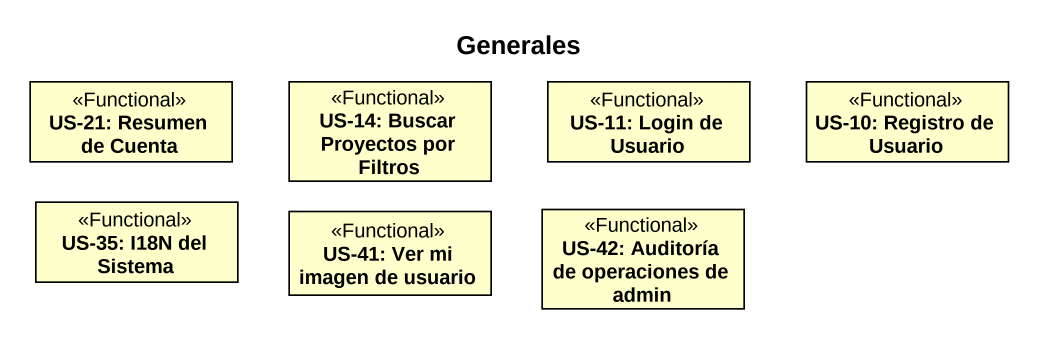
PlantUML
@startuml
title Generales
hide circle
hide empty members
class "US-21: Resumen de Cuenta" as US_21_Resumen_de_Cuenta <<Functional>>
class "US-14: Buscar Proyectos por Filtros" as US_14_Buscar_Proyectos_por <<Functional>>
class "US-11: Login de Usuario" as US_11_Login_de_Usuario <<Functional>>
class "US-10: Registro de Usuario" as US_10_Registro_de_Usuario <<Functional>>
class "US-35: I18N del Sistema" as US_35_I18N_del_Sistema <<Functional>>
class "US-41: Ver mi imagen de usuario" as US_41_Ver_mi_imagen_de <<Functional>>
class "US-42: Auditoría de operaciones de admin" as US_42_Auditoría_de <<Functional>>
@enduml
